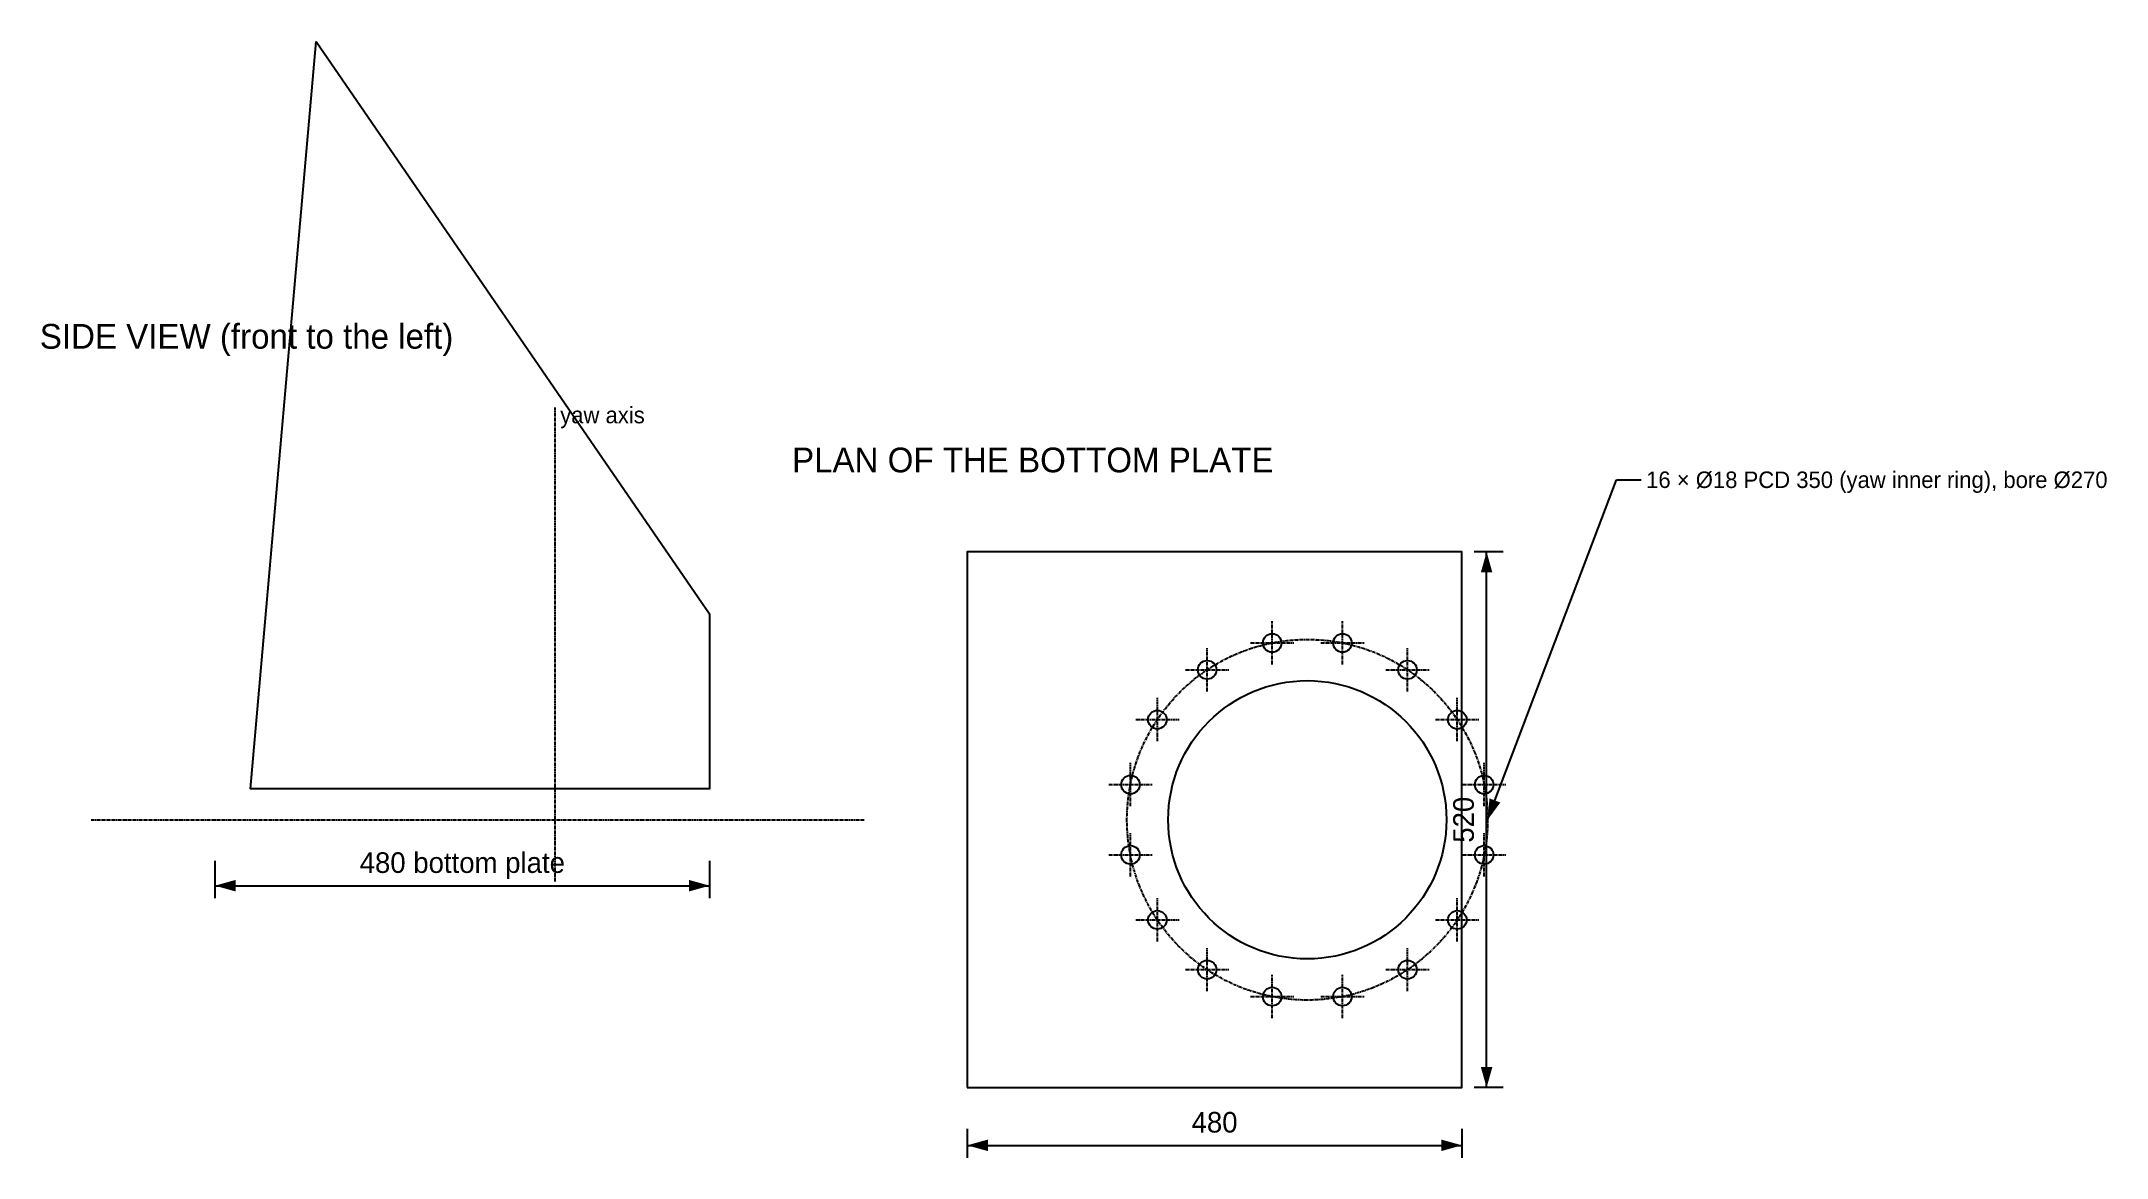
# Model space of a CAD drawing. Header units: millimetres. Extents: x -49 to 1956, y -328 to 756.
import ezdxf
from ezdxf.enums import TextEntityAlignment as Align

# ---------------------------------------------------------------- set-up
doc = ezdxf.new("R2010")
doc.units = ezdxf.units.MM
doc.linetypes.add('CENTER', pattern=[5.08, 3.175, -0.635, 0.635, -0.635])
for name, color, linetype in [('CENTER', 1, 'CENTER'), ('DIM', 3, 'Continuous'), ('OUTLINE', 7, 'Continuous'), ('TEXT', 3, 'Continuous')]:
    doc.layers.add(name, color=color, linetype=linetype)

msp = doc.modelspace()

# ---------------------------------------------------------------- hatches: boundary and pattern name
at = {"layer": 'DIM'}
for points in [[(1354, 260), (1348.4, 240), (1359.6, 240)], [(1355, 0), (1367.3, 16.7), (1356.8, 20.7)], [(120, -64), (140, -69.6), (140, -58.4)], [(600, -64), (580, -58.4), (580, -69.6)], [(1354, -260), (1359.6, -240), (1348.4, -240)], [(850, -316), (870, -321.6), (870, -310.4)], [(1330, -316), (1310, -310.4), (1310, -321.6)]]:
    msp.add_hatch(color=7, dxfattribs=at).paths.add_polyline_path(points)

# ---------------------------------------------------------------- linework, layer by layer
at = {"layer": 'CENTER'}
for p, q in [((450, -60), (450, 400)), ((1145.9, 150.6), (1145.9, 192.6)), ((1214.1, 150.6), (1214.1, 192.6)), ((1082.8, 124.5), (1082.8, 166.5)), ((1124.9, 171.6), (1166.9, 171.6)), ((1193.1, 171.6), (1235.1, 171.6)), ((1277.2, 124.5), (1277.2, 166.5)), ((1061.8, 145.5), (1103.8, 145.5)), ((1256.2, 145.5), (1298.2, 145.5)), ((1034.5, 76.2), (1034.5, 118.2)), ((1325.5, 76.2), (1325.5, 118.2)), ((1013.5, 97.2), (1055.5, 97.2)), ((1304.5, 97.2), (1346.5, 97.2)), ((1008.4, 13.1), (1008.4, 55.1)), ((1351.6, 13.1), (1351.6, 55.1)), ((987.4, 34.1), (1029.4, 34.1)), ((1330.6, 34.1), (1372.6, 34.1)), ((0, 0), (750, 0)), ((1008.4, -55.1), (1008.4, -13.1)), ((1351.6, -55.1), (1351.6, -13.1)), ((987.4, -34.1), (1029.4, -34.1)), ((1330.6, -34.1), (1372.6, -34.1)), ((1034.5, -118.2), (1034.5, -76.2)), ((1325.5, -118.2), (1325.5, -76.2)), ((1013.5, -97.2), (1055.5, -97.2)), ((1304.5, -97.2), (1346.5, -97.2)), ((1082.8, -166.5), (1082.8, -124.5)), ((1277.2, -166.5), (1277.2, -124.5)), ((1061.8, -145.5), (1103.8, -145.5)), ((1145.9, -192.6), (1145.9, -150.6)), ((1214.1, -192.6), (1214.1, -150.6)), ((1256.2, -145.5), (1298.2, -145.5)), ((1124.9, -171.6), (1166.9, -171.6)), ((1193.1, -171.6), (1235.1, -171.6))]:
    msp.add_line(p, q, dxfattribs=at)
msp.add_circle((1180, 0), 175, dxfattribs=at)
at = {"layer": 'DIM'}
for p, q in [((1355, 0), (1480, 330)), ((1480, 330), (1504, 330)), ((1370, 260), (1342, 260)), ((1354, -260), (1354, 260)), ((120, -40), (120, -76)), ((600, -40), (600, -76)), ((120, -64), (600, -64)), ((1370, -260), (1342, -260)), ((850, -300), (850, -328)), ((1330, -300), (1330, -328)), ((850, -316), (1330, -316))]:
    msp.add_line(p, q, dxfattribs=at)
at = {"layer": 'OUTLINE'}
for points in [[(218.1, 755.5), (600, 200), (600, 30), (154.4, 30)], [(850, -260), (1330, -260), (1330, 260), (850, 260)]]:
    msp.add_lwpolyline(points, close=True, dxfattribs=at)
for centre, radius in [((1145.9, 171.6), 9), ((1214.1, 171.6), 9), ((1082.8, 145.5), 9), ((1277.2, 145.5), 9), ((1180, 0), 135), ((1034.5, 97.2), 9), ((1325.5, 97.2), 9), ((1008.4, 34.1), 9), ((1351.6, 34.1), 9), ((1008.4, -34.1), 9), ((1351.6, -34.1), 9), ((1034.5, -97.2), 9), ((1325.5, -97.2), 9), ((1082.8, -145.5), 9), ((1277.2, -145.5), 9), ((1145.9, -171.6), 9), ((1214.1, -171.6), 9)]:
    msp.add_circle(centre, radius, dxfattribs=at)

# ---------------------------------------------------------------- texts
at = {"layer": 'DIM'}
msp.add_text('16 × Ø18 PCD 350 (yaw inner ring), bore Ø270', height=16, dxfattribs=at).set_placement((1508.8, 330), align=Align.MIDDLE_LEFT)
msp.add_text('520', height=20, rotation=90, dxfattribs=at).set_placement((1347.6, 0), align=Align.BOTTOM_CENTER)
for s, p in [('480 bottom plate', (360, -57.6)), ('480', (1090, -309.6))]:
    msp.add_text(s, height=20, dxfattribs=at).set_placement(p, align=Align.BOTTOM_CENTER)
at = {"layer": 'TEXT'}
for s, height, p in [('SIDE VIEW (front to the left)', 24, (-50, 450)), ('yaw axis', 16, (455, 380)), ('PLAN OF THE BOTTOM PLATE', 24, (680, 330))]:
    msp.add_text(s, height=height, dxfattribs=at).set_placement(p, align=Align.BOTTOM_LEFT)

doc.saveas('drawing.dxf')
